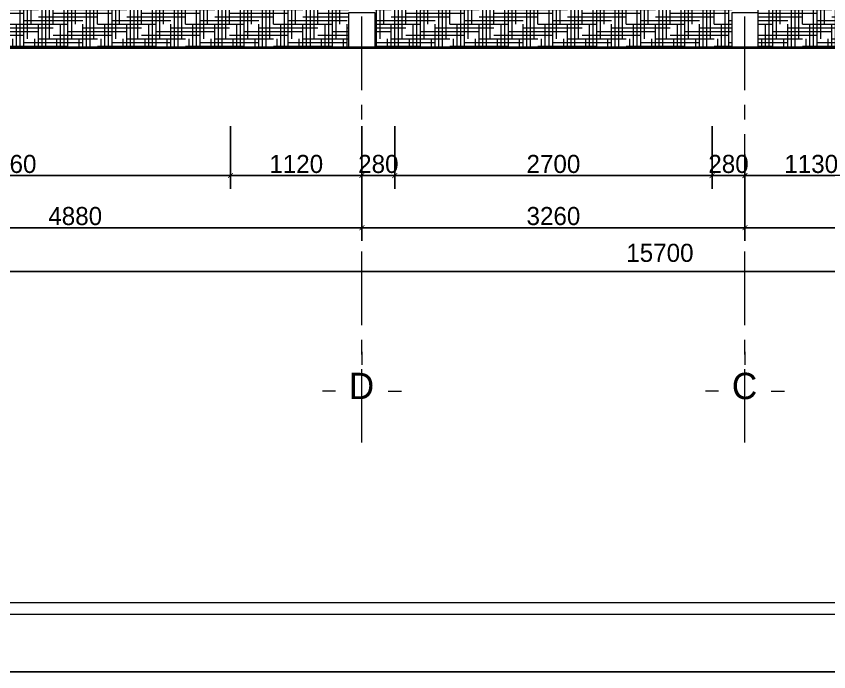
# Model space of a CAD drawing. Header units: millimetres. Extents: x 1832547 to 2001569, y -558009 to -417808.
# Drawn here: x 1945060 to 1951975, y -558009 to -552432 of the extents above; entities that cross this region are included whole.
import ezdxf
from ezdxf.enums import TextEntityAlignment as Align

# ---------------------------------------------------------------- set-up
doc = ezdxf.new("R2010")
doc.units = ezdxf.units.MM
doc.header["$MEASUREMENT"] = 0
doc.linetypes.add('CENTER', pattern=[2, 1.25, -0.25, 0.25, -0.25])
doc.layers.get('0').update_dxf_attribs({"linetype": 'CONTINUOUS'})
doc.layers.get('DEFPOINTS').update_dxf_attribs({"linetype": 'CONTINUOUS'})
for name, color, linetype, lineweight in [('AUDIT_I_160126172308-0', 7, 'CONTINUOUS', 5), ('CA-cot', 2, 'CONTINUOUS', 35), ('CA. HATCH', 250, 'CONTINUOUS', 9), ('CA.dim 08', 8, 'CONTINUOUS', 13), ('CA.manh 08', 8, 'CONTINUOUS', 9), ('CA.thay 145', 145, 'CONTINUOUS', 18), ('CA.tim 67', 67, 'CENTER', 9), ('CA.vat lieu 08', 8, 'CONTINUOUS', 5), ('NP-VỈA HÈ', 210, 'CONTINUOUS', 5)]:
    doc.layers.add(name, color=color, linetype=linetype, lineweight=lineweight)
doc.styles.add('CA.JSC1', font='Vhavan.ttf', dxfattribs={"width": 0.8})
doc.styles.get("Standard").update_dxf_attribs({"font": 'roman.shx'})
doc.dimstyles.new('CA 70', dxfattribs={"dimscale": 0.7, "dimtxt": 220, "dimasz": 60, "dimexe": 160, "dimexo": 0, "dimgap": 30, "dimtad": 1, "dimdec": 0, "dimrnd": 5, "dimzin": 0, "dimdsep": 46, "dimtxsty": 'Standard', "dimblk": 'ARCHTICK', "dimcen": 0.09, "dimdle": 160, "dimclrd": 256, "dimclre": 256, "dimclrt": 255, "dimadec": 0, "dimazin": 0, "dimtfac": 1, "dimtdec": 0, "dimtix": 1, "dimtmove": 2, "dimatfit": 3, "dimldrblk": 'DOT', "dimfxl": 600, "dimfxlon": 1, "dimtolj": 1, "dimtzin": 0, "dimarcsym": 0})

# ---------------------------------------------------------------- blocks, each defined once
blk = doc.blocks.new('A$C2d76a15f')
blk.add_line((1305.6, 545.7), (27405.3, 545.7))
at = {"color": 4, "linetype": 'Continuous', "lineweight": 18}
blk.add_line((1212.4, 452.5), (27498.5, 452.5), dxfattribs=at)
at = {"layer": 'DEFPOINTS', "ltscale": 600}
blk.add_line((27951, 0), (0, 0), dxfattribs=at)
blk = doc.blocks.new('_ArchTick')
at = {"color": 1, "linetype": 'ByBlock', "const_width": 0.15}
blk.add_lwpolyline([(-0.5, -0.5), (0.5, 0.5)], dxfattribs=at)
blk = doc.blocks.new('*D513')
at = {"layer": 'CA.dim 08', "lineweight": -2, "transparency": 16777216}
for p, q in [((1943011.4, -554184.3), (1943011.4, -554716.3)), ((1958711.4, -554184.3), (1958711.4, -554716.3)), ((1942899.4, -554604.3), (1958823.4, -554604.3))]:
    blk.add_line(p, q, dxfattribs=at)
at = {"layer": 'DEFPOINTS', "color": 0, "transparency": 16777216}
for p in [(1943011.4, -553584.5), (1958711.4, -553584.5), (1958711.4, -554604.3)]:
    blk.add_point(p, dxfattribs=at)
at = {"layer": 'CA.dim 08', "lineweight": -2, "transparency": 16777216, "xscale": 42, "yscale": 42, "zscale": 42, "rotation": 180}
blk.add_blockref('_ArchTick', (1943011.4, -554604.3), dxfattribs=at)
at = {"layer": 'CA.dim 08', "lineweight": -2, "transparency": 16777216, "xscale": 42, "yscale": 42, "zscale": 42}
blk.add_blockref('_ArchTick', (1958711.4, -554604.3), dxfattribs=at)
at = {"layer": 'CA.dim 08', "color": 255, "transparency": 16777216, "insert": (1950537.8, -554446), "char_height": 154, "attachment_point": 5}
blk.add_mtext('\\A1;15700', dxfattribs=at)
blk = doc.blocks.new('_DOT')
at = {"color": 1, "linetype": 'ByBlock'}
blk.add_line((-0.5, 0), (-1, 0), dxfattribs=at)
at = {"color": 1, "linetype": 'ByBlock', "const_width": 0.5}
blk.add_lwpolyline([(-0.25, 0, 1), (0.25, 0, 1)], format="xyb", close=True, dxfattribs=at)
blk = doc.blocks.new('FDBNDFJKBNFJKDNBFD')
at = {"layer": 'CA.vat lieu 08'}
for p, q in [((664804.5, -453296.5), (664804.5, -453401.5)), ((664594.5, -453611.5), (664489.5, -453611.5)), ((665014.5, -453611.5), (665119.5, -453611.5)), ((664804.5, -453926.5), (664804.5, -453821.5))]:
    blk.add_line(p, q, dxfattribs=at)
blk = doc.blocks.new('*D543')
at = {"layer": 'CA.manh 08', "lineweight": -2, "transparency": 16777216}
for p, q in [((1943121.4, -553367.6), (1943121.4, -553899.6)), ((1946883.7, -553367.6), (1946883.7, -553899.6)), ((1943009.4, -553787.6), (1946995.7, -553787.6))]:
    blk.add_line(p, q, dxfattribs=at)
at = {"layer": 'DEFPOINTS', "color": 0, "transparency": 16777216}
for p in [(1946883.7, -552465.2), (1943121.4, -552909.6), (1946883.7, -553787.6)]:
    blk.add_point(p, dxfattribs=at)
at = {"layer": 'CA.manh 08', "lineweight": -2, "transparency": 16777216, "xscale": 42, "yscale": 42, "zscale": 42, "rotation": 180}
blk.add_blockref('_ArchTick', (1943121.4, -553787.6), dxfattribs=at)
at = {"layer": 'CA.manh 08', "lineweight": -2, "transparency": 16777216, "xscale": 42, "yscale": 42, "zscale": 42}
blk.add_blockref('_ArchTick', (1946883.7, -553787.6), dxfattribs=at)
at = {"layer": 'CA.manh 08', "color": 255, "transparency": 16777216, "insert": (1945002.6, -553689.6), "char_height": 154, "attachment_point": 5}
blk.add_mtext('\\A1;3760', dxfattribs=at)
blk = doc.blocks.new('*D544')
at = {"layer": 'CA.manh 08', "lineweight": -2, "transparency": 16777216}
for p, q in [((1946883.7, -553367.6), (1946883.7, -553899.6)), ((1948001.4, -553367.6), (1948001.4, -553899.6)), ((1946771.7, -553787.6), (1948113.4, -553787.6))]:
    blk.add_line(p, q, dxfattribs=at)
at = {"layer": 'DEFPOINTS', "color": 0, "transparency": 16777216}
for p in [(1946883.7, -552465.2), (1948001.4, -552757.9), (1948001.4, -553787.6)]:
    blk.add_point(p, dxfattribs=at)
at = {"layer": 'CA.manh 08', "lineweight": -2, "transparency": 16777216, "xscale": 42, "yscale": 42, "zscale": 42, "rotation": 180}
blk.add_blockref('_ArchTick', (1946883.7, -553787.6), dxfattribs=at)
at = {"layer": 'CA.manh 08', "lineweight": -2, "transparency": 16777216, "xscale": 42, "yscale": 42, "zscale": 42}
blk.add_blockref('_ArchTick', (1948001.4, -553787.6), dxfattribs=at)
at = {"layer": 'CA.manh 08', "color": 255, "transparency": 16777216, "insert": (1947442.6, -553689.6), "char_height": 154, "attachment_point": 5}
blk.add_mtext('\\A1;1120', dxfattribs=at)
blk = doc.blocks.new('*D545')
at = {"layer": 'CA.manh 08', "lineweight": -2, "transparency": 16777216}
for p, q in [((1948001.4, -553367.6), (1948001.4, -553899.6)), ((1948281.4, -553367.6), (1948281.4, -553899.6)), ((1948001.4, -553787.6), (1947959.4, -553787.6)), ((1948001.4, -553787.6), (1948281.4, -553787.6)), ((1948281.4, -553787.6), (1948323.4, -553787.6))]:
    blk.add_line(p, q, dxfattribs=at)
at = {"layer": 'DEFPOINTS', "color": 0, "transparency": 16777216}
for p in [(1948281.4, -552699.2), (1948001.4, -552757.9), (1948281.4, -553787.6)]:
    blk.add_point(p, dxfattribs=at)
at = {"layer": 'CA.manh 08', "lineweight": -2, "transparency": 16777216, "xscale": 42, "yscale": 42, "zscale": 42}
blk.add_blockref('_ArchTick', (1948001.4, -553787.6), dxfattribs=at)
at = {"layer": 'CA.manh 08', "lineweight": -2, "transparency": 16777216, "xscale": 42, "yscale": 42, "zscale": 42, "rotation": 180}
blk.add_blockref('_ArchTick', (1948281.4, -553787.6), dxfattribs=at)
at = {"layer": 'CA.manh 08', "color": 255, "transparency": 16777216, "insert": (1948141.4, -553689.6), "char_height": 154, "attachment_point": 5}
blk.add_mtext('\\A1;280', dxfattribs=at)
blk = doc.blocks.new('*D546')
at = {"layer": 'CA.manh 08', "lineweight": -2, "transparency": 16777216}
for p, q in [((1948281.4, -553367.6), (1948281.4, -553899.6)), ((1950981.4, -553367.6), (1950981.4, -553899.6)), ((1948169.4, -553787.6), (1951093.4, -553787.6))]:
    blk.add_line(p, q, dxfattribs=at)
at = {"layer": 'DEFPOINTS', "color": 0, "transparency": 16777216}
for p in [(1948281.4, -552699.2), (1950981.4, -552699.2), (1950981.4, -553787.6)]:
    blk.add_point(p, dxfattribs=at)
at = {"layer": 'CA.manh 08', "lineweight": -2, "transparency": 16777216, "xscale": 42, "yscale": 42, "zscale": 42, "rotation": 180}
blk.add_blockref('_ArchTick', (1948281.4, -553787.6), dxfattribs=at)
at = {"layer": 'CA.manh 08', "lineweight": -2, "transparency": 16777216, "xscale": 42, "yscale": 42, "zscale": 42}
blk.add_blockref('_ArchTick', (1950981.4, -553787.6), dxfattribs=at)
at = {"layer": 'CA.manh 08', "color": 255, "transparency": 16777216, "insert": (1949631.4, -553689.6), "char_height": 154, "attachment_point": 5}
blk.add_mtext('\\A1;2700', dxfattribs=at)
blk = doc.blocks.new('*D547')
at = {"layer": 'CA.manh 08', "lineweight": -2, "transparency": 16777216}
for p, q in [((1950981.4, -553367.6), (1950981.4, -553899.6)), ((1951261.4, -553607), (1951261.4, -553899.6)), ((1950981.4, -553787.6), (1950939.4, -553787.6)), ((1950981.4, -553787.6), (1951261.4, -553787.6)), ((1951261.4, -553787.6), (1951303.4, -553787.6))]:
    blk.add_line(p, q, dxfattribs=at)
at = {"layer": 'DEFPOINTS', "color": 0, "transparency": 16777216}
for p in [(1950981.4, -552699.2), (1951261.4, -553607), (1951261.4, -553787.6)]:
    blk.add_point(p, dxfattribs=at)
at = {"layer": 'CA.manh 08', "lineweight": -2, "transparency": 16777216, "xscale": 42, "yscale": 42, "zscale": 42}
blk.add_blockref('_ArchTick', (1950981.4, -553787.6), dxfattribs=at)
at = {"layer": 'CA.manh 08', "lineweight": -2, "transparency": 16777216, "xscale": 42, "yscale": 42, "zscale": 42, "rotation": 180}
blk.add_blockref('_ArchTick', (1951261.4, -553787.6), dxfattribs=at)
at = {"layer": 'CA.manh 08', "color": 255, "transparency": 16777216, "insert": (1951121.4, -553689.6), "char_height": 154, "attachment_point": 5}
blk.add_mtext('\\A1;280', dxfattribs=at)
blk = doc.blocks.new('*D548')
at = {"layer": 'CA.manh 08', "lineweight": -2, "transparency": 16777216}
for p, q in [((1952389.1, -553367.6), (1952389.1, -553899.6)), ((1951261.4, -553607), (1951261.4, -553899.6)), ((1951149.4, -553787.6), (1952501.1, -553787.6))]:
    blk.add_line(p, q, dxfattribs=at)
at = {"layer": 'DEFPOINTS', "color": 0, "transparency": 16777216}
for p in [(1952389.1, -552699.2), (1951261.4, -553607), (1952389.1, -553787.6)]:
    blk.add_point(p, dxfattribs=at)
at = {"layer": 'CA.manh 08', "lineweight": -2, "transparency": 16777216, "xscale": 42, "yscale": 42, "zscale": 42, "rotation": 180}
blk.add_blockref('_ArchTick', (1951261.4, -553787.6), dxfattribs=at)
at = {"layer": 'CA.manh 08', "lineweight": -2, "transparency": 16777216, "xscale": 42, "yscale": 42, "zscale": 42}
blk.add_blockref('_ArchTick', (1952389.1, -553787.6), dxfattribs=at)
at = {"layer": 'CA.manh 08', "color": 255, "transparency": 16777216, "insert": (1951825.3, -553689.6), "char_height": 154, "attachment_point": 5}
blk.add_mtext('\\A1;1130', dxfattribs=at)
blk = doc.blocks.new('*D526')
at = {"layer": 'CA.manh 08', "lineweight": -2, "transparency": 16777216}
for p, q in [((1948001.4, -553810.8), (1948001.4, -554342.8)), ((1943121.4, -553899.6), (1943121.4, -554342.8)), ((1943009.4, -554230.8), (1948113.4, -554230.8))]:
    blk.add_line(p, q, dxfattribs=at)
at = {"layer": 'DEFPOINTS', "color": 0, "transparency": 16777216}
for p in [(1948001.4, -553291.7), (1943121.4, -553899.6), (1948001.4, -554230.8)]:
    blk.add_point(p, dxfattribs=at)
at = {"layer": 'CA.manh 08', "lineweight": -2, "transparency": 16777216, "xscale": 42, "yscale": 42, "zscale": 42, "rotation": 180}
blk.add_blockref('_ArchTick', (1943121.4, -554230.8), dxfattribs=at)
at = {"layer": 'CA.manh 08', "lineweight": -2, "transparency": 16777216, "xscale": 42, "yscale": 42, "zscale": 42}
blk.add_blockref('_ArchTick', (1948001.4, -554230.8), dxfattribs=at)
at = {"layer": 'CA.manh 08', "color": 255, "transparency": 16777216, "insert": (1945561.4, -554132.8), "char_height": 154, "attachment_point": 5}
blk.add_mtext('\\A1;4880', dxfattribs=at)
blk = doc.blocks.new('*D527')
at = {"layer": 'CA.manh 08', "lineweight": -2, "transparency": 16777216}
for p, q in [((1948001.4, -553810.8), (1948001.4, -554342.8)), ((1951261.4, -553810.8), (1951261.4, -554342.8)), ((1947889.4, -554230.8), (1951373.4, -554230.8))]:
    blk.add_line(p, q, dxfattribs=at)
at = {"layer": 'DEFPOINTS', "color": 0, "transparency": 16777216}
for p in [(1951261.4, -553087.9), (1948001.4, -553291.7), (1951261.4, -554230.8)]:
    blk.add_point(p, dxfattribs=at)
at = {"layer": 'CA.manh 08', "lineweight": -2, "transparency": 16777216, "xscale": 42, "yscale": 42, "zscale": 42, "rotation": 180}
blk.add_blockref('_ArchTick', (1948001.4, -554230.8), dxfattribs=at)
at = {"layer": 'CA.manh 08', "lineweight": -2, "transparency": 16777216, "xscale": 42, "yscale": 42, "zscale": 42}
blk.add_blockref('_ArchTick', (1951261.4, -554230.8), dxfattribs=at)
at = {"layer": 'CA.manh 08', "color": 255, "transparency": 16777216, "insert": (1949631.4, -554132.8), "char_height": 154, "attachment_point": 5}
blk.add_mtext('\\A1;3260', dxfattribs=at)
blk = doc.blocks.new('*D528')
at = {"layer": 'CA.manh 08', "lineweight": -2, "transparency": 16777216}
for p, q in [((1951261.4, -553810.8), (1951261.4, -554342.8)), ((1955101.4, -553810.8), (1955101.4, -554342.8)), ((1951149.4, -554230.8), (1955213.4, -554230.8))]:
    blk.add_line(p, q, dxfattribs=at)
at = {"layer": 'DEFPOINTS', "color": 0, "transparency": 16777216}
for p in [(1955101.4, -552891.4), (1951261.4, -553087.9), (1955101.4, -554230.8)]:
    blk.add_point(p, dxfattribs=at)
at = {"layer": 'CA.manh 08', "lineweight": -2, "transparency": 16777216, "xscale": 42, "yscale": 42, "zscale": 42, "rotation": 180}
blk.add_blockref('_ArchTick', (1951261.4, -554230.8), dxfattribs=at)
at = {"layer": 'CA.manh 08', "lineweight": -2, "transparency": 16777216, "xscale": 42, "yscale": 42, "zscale": 42}
blk.add_blockref('_ArchTick', (1955101.4, -554230.8), dxfattribs=at)
at = {"layer": 'CA.manh 08', "color": 255, "transparency": 16777216, "insert": (1953181.4, -554132.8), "char_height": 154, "attachment_point": 5}
blk.add_mtext('\\A1;3840', dxfattribs=at)

msp = doc.modelspace()

# ---------------------------------------------------------------- hatches: boundary and pattern name
at = {"layer": 'CA. HATCH'}
h = msp.add_hatch(dxfattribs=at)
h.set_pattern_fill('HOUND', color=256, scale=500, style=0)
h.paths.add_polyline_path([(1947891.4, -552399.2), (1947891.4, -552019.2), (1943231.4, -552019.2), (1943231.4, -552399.2), (1943231.3, -552399.2), (1943231.3, -552699.2), (1947891.4, -552699.2)])
h.paths.add_polyline_path([(1951151.4, -552019.2), (1948111.4, -552019.2), (1948111.4, -552399.2), (1948111.3, -552399.2), (1948111.3, -552699.2), (1951151.4, -552699.2), (1951151.4, -552399.2)])
h = msp.add_hatch(dxfattribs=at)
h.set_pattern_fill('HOUND', color=256, scale=500, style=0)
h.paths.add_polyline_path([(1954991.4, -552019.2), (1951371.4, -552019.2), (1951371.4, -552399.2), (1951371.3, -552399.2), (1951371.3, -552699.2), (1954991.4, -552699.2), (1954991.4, -552399.2)])
h.paths.add_polyline_path([(1958491.4, -552019.2), (1955211.4, -552019.2), (1955211.4, -552399.2), (1955211.3, -552399.2), (1955211.3, -552699.2), (1958491.4, -552699.2), (1958491.4, -552399.2)])

# ---------------------------------------------------------------- linework, layer by layer
at = {"layer": 'CA-cot'}
msp.add_lwpolyline([(1940407.7, -552049.2), (1943011.4, -552049.2), (1943011.4, -552699.2), (1958711.4, -552699.2), (1958711.4, -551899.2), (1960196.1, -551899.2)], dxfattribs=at)
at = {"layer": 'CA.tim 67', "ltscale": 500}
for p, q in [((1948001.4, -556059.9), (1948001.4, -538939.4)), ((1951261.4, -556059.9), (1951261.4, -538939.4))]:
    msp.add_line(p, q, dxfattribs=at)
msp.add_lwpolyline([(1938183.9, -552699.2), (1963673.5, -552699.2)], dxfattribs=at)
at = {"layer": 'NP-VỈA HÈ'}
for points in [[(1947891.4, -552399.2), (1948111.3, -552399.2), (1948111.3, -552699.2), (1947891.4, -552699.2)], [(1951151.4, -552399.2), (1951371.3, -552399.2), (1951371.3, -552699.2), (1951151.4, -552699.2)]]:
    msp.add_lwpolyline(points, close=True, dxfattribs=at)

# ---------------------------------------------------------------- block references
at = {"layer": 'CA.dim 08', "xscale": -1.066666666666667, "yscale": 1.066666666666667, "zscale": 1.066666666666667}
for p in [(2657126.2, -71770.6), (2660386.2, -71770.6)]:
    msp.add_blockref('FDBNDFJKBNFJKDNBFD', p, dxfattribs=at)
at = {"layer": 'CA.thay 145', "xscale": 1.082069156961423, "yscale": 1.082069156961423, "zscale": 1.082069156961423}
msp.add_blockref('A$C2d76a15f', (1936872, -558008.8), dxfattribs=at)

# ---------------------------------------------------------------- texts
at = {"layer": 'AUDIT_I_160126172308-0', "style": 'CA.JSC1'}
for s, p in [('D', (1947997.9, -555577.4)), ('C', (1951257.9, -555577.4))]:
    msp.add_text(s, height=224, dxfattribs=at).set_placement(p, align=Align.MIDDLE)

# ---------------------------------------------------------------- dimensions: what is measured, and where the dimension line sits
at = {"layer": 'CA.dim 08'}
dim = msp.add_linear_dim(base=(1958711.4, -554604.3), p1=(1943011.4, -553584.5), p2=(1958711.4, -553584.5), angle=180, dimstyle='CA 70', dxfattribs=at)
dim.commit()
dim.dimension.update_dxf_attribs({"geometry": '*D513', "text_midpoint": (1950537.8, -554446), "dimtype": 160})
at = {"layer": 'CA.manh 08'}
for base, p1, p2, picture, middle in [((1946883.7, -553787.6), (1943121.4, -552909.6), (1946883.7, -552465.2), '*D543', (1945002.6, -553689.6)), ((1948001.4, -553787.6), (1946883.7, -552465.2), (1948001.4, -552757.9), '*D544', (1947442.6, -553689.6)), ((1948281.4, -553787.6), (1948001.4, -552757.9), (1948281.4, -552699.2), '*D545', (1948141.4, -553689.6)), ((1950981.4, -553787.6), (1948281.4, -552699.2), (1950981.4, -552699.2), '*D546', (1949631.4, -553689.6)), ((1951261.4, -553787.6), (1950981.4, -552699.2), (1951261.4, -553607), '*D547', (1951121.4, -553689.6)), ((1952389.1, -553787.6), (1951261.4, -553607), (1952389.1, -552699.2), '*D548', (1951825.3, -553689.6)), ((1955101.4, -554230.8), (1951261.4, -553087.9), (1955101.4, -552891.4), '*D528', (1953181.4, -554132.8)), ((1951261.4, -554230.8), (1948001.4, -553291.7), (1951261.4, -553087.9), '*D527', (1949631.4, -554132.8)), ((1948001.4, -554230.8), (1943121.4, -553899.6), (1948001.4, -553291.7), '*D526', (1945561.4, -554132.8))]:
    dim = msp.add_linear_dim(base=base, p1=p1, p2=p2, dimstyle='CA 70', dxfattribs=at)
    dim.commit()
    dim.dimension.update_dxf_attribs({"geometry": picture, "text_midpoint": middle})

doc.saveas('drawing.dxf')
